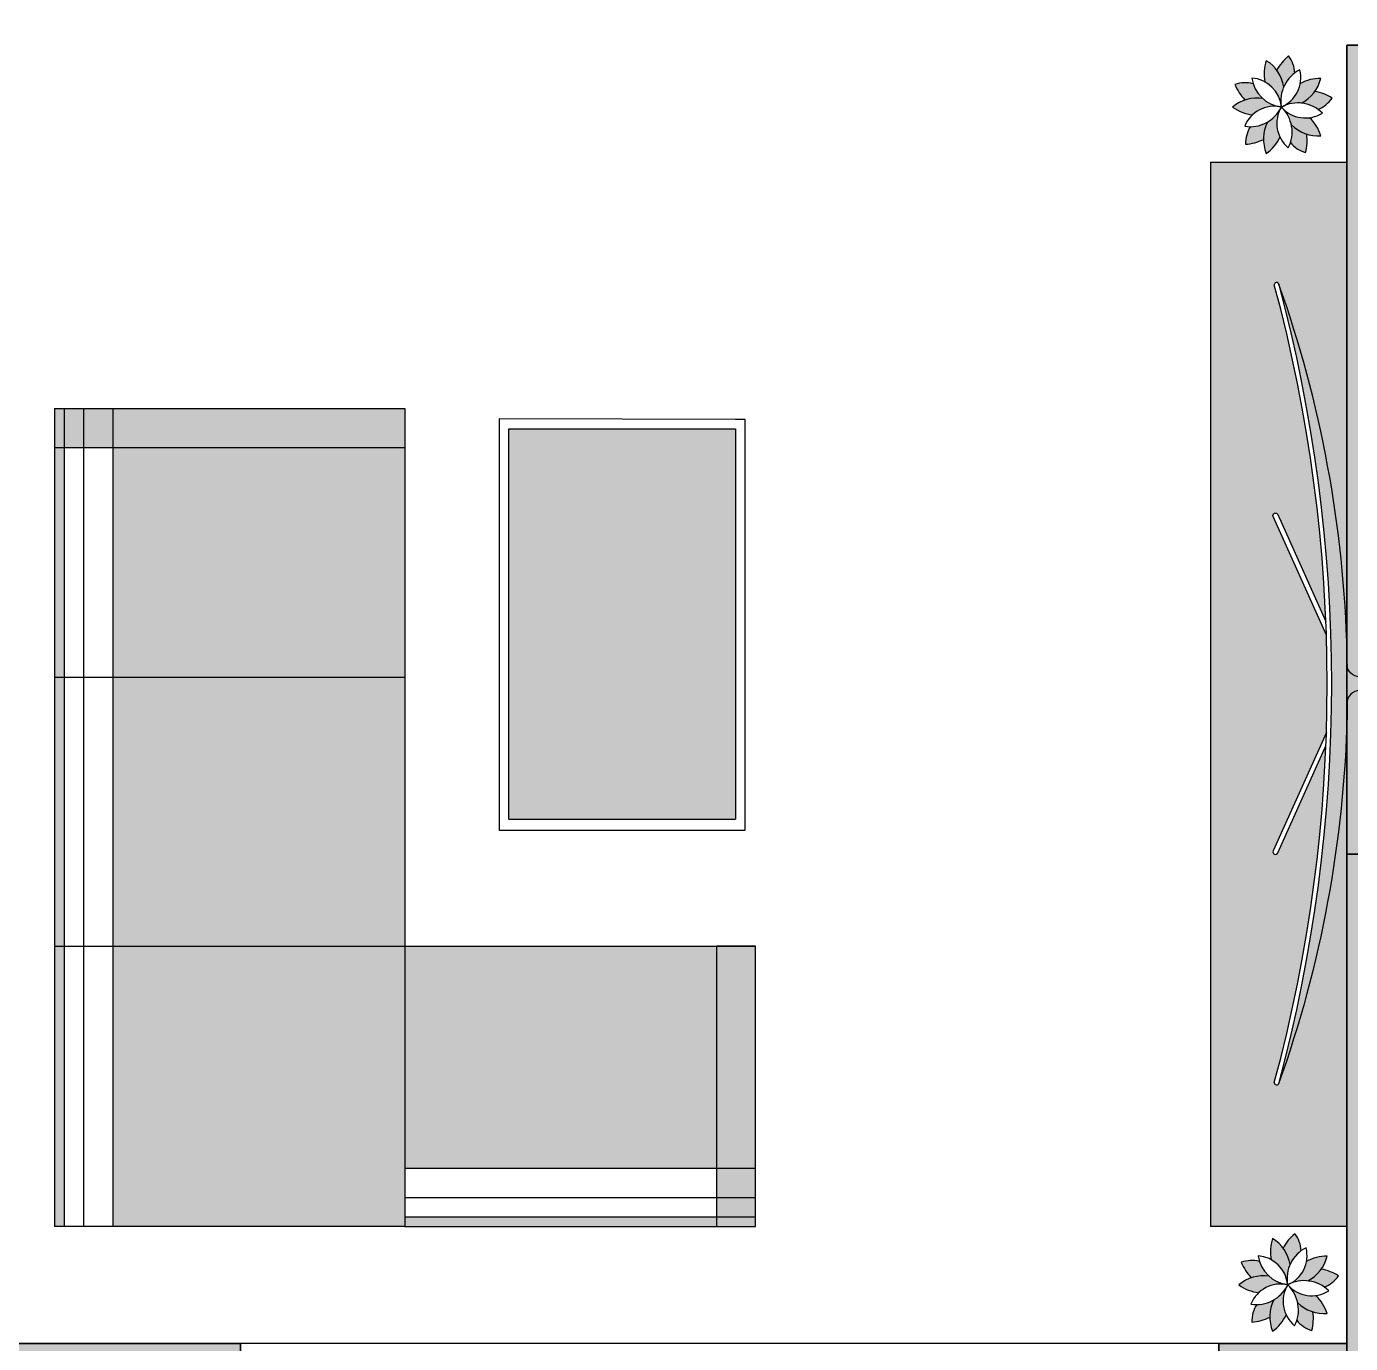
# Model space of a CAD drawing. Header units: millimetres. Extents: x 2258 to 5600, y 711 to 2563.
# Drawn here: x 2677.2 to 2813.2, y 2011.7 to 2146.9 of the extents above; entities that cross this region are included whole.
import ezdxf

# ---------------------------------------------------------------- set-up
doc = ezdxf.new("R2010")
doc.units = ezdxf.units.MM
doc.layers.add('cad-block.com', color=250, linetype='Continuous')
for name, color, linetype, lineweight in [('HAT', 8, 'Continuous', 18), ('PQI-A-IN-FURN', 39, 'Continuous', 13), ('PQI-A-WALL', 30, 'Continuous', 50), ('PQI-ST-COLM', 34, 'Continuous', 40), ('WAL', 7, 'Continuous', 30)]:
    doc.layers.add(name, color=color, linetype=linetype, lineweight=lineweight)

# ---------------------------------------------------------------- blocks, each defined once
blk = doc.blocks.new('Samsung Curved UHD TV_top_cad-block.com')
at = {"color": 0}
for points in [[(-9.4, 104), (-9.4, 18.2, -0.414214), (-27.4, 0.2), (-43.3, 0.2, 0.08003), (-575.5, -98.3)], [(10.6, 104), (10.6, 18.2, 0.414214), (28.6, 0.2), (44.4, 0.2, -0.08003), (576.7, -98.3)], [(-69.5, -29.6), (-240.1, -106.2, -0.969023), (-243.1, -99.6), (-88.9, -30.3)], [(70.7, -29.6), (241.3, -106.2, 0.969023), (244.3, -99.6), (90.1, -30.3)]]:
    blk.add_lwpolyline(points, format="xyb", dxfattribs=at)
for points in [[(0.6, 105.8), (-7.6, 105.8)], [(0.6, 105.8), (8.8, 105.8)]]:
    blk.add_lwpolyline(points, dxfattribs=at)
for centre, radius, start, end in [((-7.6, 104), 1.8, 90, 180), ((8.8, 104), 1.8, 0, 90), ((-1.5, 2066.6), 2066.6, 269.2806, 270.801), ((0.6, -2232.7), 2210.8, 74.8955, 105.1045), ((0.6, -2232.7), 2204.3, 74.8955, 105.1045), ((-573.7, -101.2), 3.43, 122.2401, 267.969), ((574.9, -101.2), 3.43, 272.031, 57.7599)]:
    blk.add_arc(centre, radius, start, end, dxfattribs=at)

msp = doc.modelspace()

# ---------------------------------------------------------------- hatches: boundary and pattern name
at = {"layer": 'HAT', "lineweight": 30, "true_color": 0x58ba48}
h = msp.add_hatch(color=85, dxfattribs=at)
h.dxf.hatch_style = 1
h.paths.add_polyline_path([(2810.103, 2141.546, 0.1332645), (2807.987, 2141.006, -0.2243524), (2806.346, 2138.745, -0.128333), (2808.116, 2139.015, 0.2192647)])
h.paths.add_polyline_path([(2807.441, 2142.108, 0.147434), (2806.789, 2143.856, 0.0925071), (2805.586, 2142.381, -0.1209921), (2806.301, 2140.692, -0.1304106)])
h.paths.add_polyline_path([(2804.507, 2143.364, 0.1332644), (2804.367, 2141.184, -0.2243528), (2806.009, 2138.925, -0.1283333), (2806.301, 2140.692, 0.2192647)])
h.paths.add_polyline_path([(2801.286, 2140.926, 0.0925071), (2802.316, 2139.326, -0.120992), (2804.144, 2139.484, -0.1304105), (2803.149, 2141.006, 0.147434)])
h.paths.add_polyline_path([(2801.048, 2138.604, 0.1332644), (2803.078, 2137.796, -0.2243524), (2805.734, 2138.661, -0.128333), (2804.144, 2139.484, 0.2192646)])
h.paths.add_polyline_path([(2802.372, 2134.787, 0.0925071), (2804.212, 2135.272, -0.120992), (2804.627, 2137.059, -0.1304106), (2802.872, 2136.584, 0.1474339)])
h.paths.add_polyline_path([(2804.507, 2133.843, 0.1332644), (2805.902, 2135.524, -0.224352), (2805.901, 2138.317, -0.1283327), (2804.627, 2137.059, 0.2192646)])
h.paths.add_polyline_path([(2806.992, 2134.953, 0.1474341), (2808.546, 2133.923, 0.0925071), (2808.653, 2135.823, -0.120992), (2807.082, 2136.769, -0.1304106)])
h.paths.add_polyline_path([(2808.936, 2137.508, -0.2243524), (2806.279, 2138.37, -0.128333), (2807.082, 2136.769, 0.2192646), (2810.103, 2135.662, 0.1332644)])
h.paths.add_polyline_path([(2811.276, 2139.528, 0.0925071), (2809.502, 2140.216, -0.1209921), (2808.116, 2139.015, -0.1304105), (2809.816, 2138.367, 0.1474341)])
at = {"layer": 'HAT', "lineweight": 30, "true_color": 0x6c3f19}
h = msp.add_hatch(color=36, dxfattribs=at)
h.dxf.hatch_style = 1
h.paths.add_polyline_path([(2798.784, 2132.945), (2798.784, 2023.663), (2812.783, 2023.663), (2812.783, 2061.887), (2812.784, 2132.945)])
h.paths.add_polyline_path([(2812.819, 2081.152, 0.3583715), (2814.079, 2080.116), (2820.202, 2078.945, -1), (2820.202, 2078.689), (2814.079, 2078.689, 0.3583715), (2812.819, 2077.653, -0.0826648), (2805.81, 2038.428, -1.2483485), (2805.361, 2038.588, 0.0555819), (2810.624, 2073.022), (2805.691, 2062.041, -1), (2805.209, 2062.24), (2810.674, 2074.406, 0.0159009), (2810.674, 2084.399), (2805.216, 2096.55, -1), (2805.685, 2096.779), (2810.624, 2085.783, 0.0555819), (2805.361, 2120.217, -1.2483485), (2805.81, 2120.377, -0.0826648)], flags=17)
at = {"layer": 'HAT', "lineweight": 30, "true_color": 0x939598}
h = msp.add_hatch(color=252, dxfattribs=at)
h.dxf.hatch_style = 1
h.paths.add_polyline_path([(2812.783, 2075.795), (2812.783, 2083.008, 0.079036), (2805.775, 2120.478, -0.1325807), (2805.775, 2038.327, 0.0790316)])
at = {"layer": 'HAT', "lineweight": 30, "true_color": 0x6c3f19}
h = msp.add_hatch(color=36, dxfattribs=at)
h.dxf.hatch_style = 1
h.paths.add_polyline_path([(2681.05, 2103.664), (2681.05, 2107.664), (2680.05, 2107.664), (2680.05, 2103.664)])
h.paths.add_polyline_path([(2683.05, 2103.664), (2683.05, 2107.664), (2681.05, 2107.664), (2681.05, 2103.664)])
h.paths.add_polyline_path([(2686.05, 2103.664), (2686.05, 2107.664), (2683.05, 2107.664), (2683.05, 2103.664)])
h.paths.add_polyline_path([(2716.05, 2103.664), (2716.05, 2107.664), (2686.05, 2107.664), (2686.05, 2103.664)])
h.paths.add_polyline_path([(2681.05, 2023.664), (2681.05, 2052.464), (2680.05, 2052.464), (2680.05, 2023.664)])
h = msp.add_hatch(color=36, dxfattribs=at)
h.dxf.hatch_style = 1
h.paths.add_polyline_path([(2750.001, 2065.485), (2750.001, 2105.583), (2726.71, 2105.583), (2726.71, 2065.485)])
h.paths.add_polyline_path([(2752.05, 2029.664), (2752.05, 2052.464), (2748.05, 2052.464), (2748.05, 2029.664)])
h.paths.add_polyline_path([(2752.05, 2026.664), (2752.05, 2029.664), (2748.05, 2029.664), (2748.05, 2026.664)])
h.paths.add_polyline_path([(2752.05, 2024.664), (2752.05, 2026.664), (2748.05, 2026.664), (2748.05, 2024.664)])
h.paths.add_polyline_path([(2752.05, 2023.664), (2752.05, 2024.664), (2748.05, 2024.664), (2748.05, 2023.664)])
h.paths.add_polyline_path([(2748.05, 2023.664), (2748.05, 2024.664), (2716.05, 2024.664), (2716.05, 2023.664)])
h.paths.add_polyline_path([(2681.05, 2080.064), (2681.05, 2103.664), (2680.05, 2103.664), (2680.05, 2080.064)])
h.paths.add_polyline_path([(2681.05, 2052.464), (2681.05, 2080.064), (2680.05, 2080.064), (2680.05, 2052.464)])
at = {"layer": 'HAT', "lineweight": 30, "true_color": 0x939598}
h = msp.add_hatch(color=252, dxfattribs=at)
h.dxf.hatch_style = 1
h.paths.add_polyline_path([(2716.05, 2080.064), (2716.05, 2103.664), (2686.05, 2103.664), (2686.05, 2080.064)])
h.paths.add_polyline_path([(2686.05, 2080.064), (2686.05, 2052.464), (2716.05, 2052.464), (2716.05, 2080.064)])
h.paths.add_polyline_path([(2686.05, 2052.464), (2686.05, 2023.664), (2716.05, 2023.664), (2716.05, 2052.464)])
h.paths.add_polyline_path([(2716.05, 2029.664), (2748.05, 2029.664), (2748.05, 2052.464), (2716.05, 2052.464)])
at = {"layer": 'HAT', "lineweight": 30, "true_color": 0x58ba48}
h = msp.add_hatch(color=85, dxfattribs=at)
h.dxf.hatch_style = 1
h.paths.add_polyline_path([(2810.752, 2020.629, 0.1332645), (2808.635, 2020.089, -0.2243524), (2806.994, 2017.829, -0.128333), (2808.764, 2018.098, 0.2192647)])
h.paths.add_polyline_path([(2808.089, 2021.192, 0.147434), (2807.437, 2022.939, 0.0925071), (2806.234, 2021.465, -0.1209921), (2806.949, 2019.775, -0.1304106)])
h.paths.add_polyline_path([(2805.155, 2022.447, 0.1332644), (2805.015, 2020.267, -0.2243528), (2806.658, 2018.008, -0.1283333), (2806.949, 2019.775, 0.2192647)])
h.paths.add_polyline_path([(2801.935, 2020.009, 0.0925071), (2802.965, 2018.409, -0.120992), (2804.792, 2018.567, -0.1304105), (2803.798, 2020.089, 0.147434)])
h.paths.add_polyline_path([(2801.697, 2017.687, 0.1332644), (2803.727, 2016.879, -0.2243524), (2806.383, 2017.744, -0.128333), (2804.792, 2018.567, 0.2192646)])
h.paths.add_polyline_path([(2803.021, 2013.87, 0.0925071), (2804.86, 2014.355, -0.120992), (2805.275, 2016.142, -0.1304106), (2803.52, 2015.667, 0.1474339)])
h.paths.add_polyline_path([(2805.155, 2012.926, 0.1332644), (2806.551, 2014.608, -0.224352), (2806.549, 2017.4, -0.1283327), (2805.275, 2016.142, 0.2192646)])
h.paths.add_polyline_path([(2807.64, 2014.036, 0.1474341), (2809.194, 2013.006, 0.0925071), (2809.301, 2014.906, -0.120992), (2807.73, 2015.852, -0.1304106)])
h.paths.add_polyline_path([(2809.584, 2016.591, -0.2243524), (2806.927, 2017.453, -0.128333), (2807.73, 2015.852, 0.2192646), (2810.752, 2014.745, 0.1332644)])
h.paths.add_polyline_path([(2811.924, 2018.611, 0.0925071), (2810.15, 2019.299, -0.1209921), (2808.764, 2018.098, -0.1304105), (2810.464, 2017.451, 0.1474341)])
at = {"layer": 'PQI-A-IN-FURN', "true_color": 0x000000}
h = msp.add_hatch(color=18, dxfattribs=at)
h.dxf.hatch_style = 1
h.paths.add_polyline_path([(3118.594, 2003.937), (3118.594, 2011.663), (3077.189, 2011.663), (3077.189, 2144.944), (3073.326, 2144.944), (3073.326, 2003.937)])
h.paths.add_polyline_path([(2820.509, 2003.939), (2820.509, 2061.886), (2816.647, 2061.886), (2812.783, 2061.886), (2812.783, 2011.663), (2812.784, 2011.663), (2812.784, 2003.939)])
h.paths.add_polyline_path([(2855.269, 2003.937), (2855.269, 2011.663), (2820.511, 2011.663), (2820.511, 2003.939), (2824.372, 2003.939)])
h.paths.add_polyline_path([(2812.783, 2003.937), (2812.783, 2011.663), (2799.618, 2011.663), (2799.618, 2003.937)])
h.paths.add_polyline_path([(2816.647, 2061.887), (2816.647, 2105.993), (2816.647, 2141.082), (2907.21, 2141.082), (2907.21, 2144.945), (2812.784, 2144.945), (2812.784, 2061.887)])
h.paths.add_polyline_path([(2674.05, 2003.939), (2674.05, 2011.664), (2674.053, 2056.091), (2670.191, 2056.091), (2666.327, 2056.091), (2666.327, 2011.664), (2666.328, 2011.664), (2666.328, 2003.939)])
h.paths.add_polyline_path([(2699.156, 2003.937), (2699.156, 2011.663), (2674.053, 2011.664), (2674.053, 2003.938)])
h.paths.add_polyline_path([(2666.327, 2003.938), (2666.327, 2011.664), (2637.306, 2011.66), (2637.306, 2003.934)])
h.paths.add_polyline_path([(2674.054, 2056.092), (2674.054, 2144.945), (2641.207, 2144.944), (2641.207, 2141.08), (2652.191, 2141.081), (2652.191, 2141.082), (2670.191, 2141.082), (2670.191, 2056.092)])
h.paths.add_polyline_path([(2556.206, 2052.233), (2556.206, 2141.08), (2606.438, 2141.08), (2606.438, 2144.944), (2581, 2144.944), (2581, 2146.875), (2577.137, 2146.875), (2577.137, 2144.944), (2552.343, 2144.944), (2552.343, 2067.08), (2552.343, 2057.056), (2552.343, 2056.09), (2529.16, 2056.09), (2529.162, 2050.297), (2536.884, 2050.3), (2536.883, 2052.227)])

# ---------------------------------------------------------------- linework, layer by layer
at = {"layer": 'HAT', "color": 18, "lineweight": 30, "true_color": 0x000000}
for p, q in [((2812.784, 2144.945), (2812.784, 2011.663)), ((2680.05, 2107.664), (2680.05, 2103.664)), ((2683.05, 2107.664), (2683.05, 2023.664)), ((2716.05, 2107.664), (2716.05, 2023.664)), ((2680.05, 2080.064), (2716.05, 2080.064)), ((2680.05, 2052.464), (2716.05, 2052.464)), ((2716.05, 2026.664), (2752.05, 2026.664)), ((2674.05, 2011.664), (2680.05, 2011.664)), ((2812.784, 2011.663), (2674.054, 2011.664))]:
    msp.add_line(p, q, dxfattribs=at)
at = {"layer": 'HAT', "color": 24, "lineweight": 30}
for p, q in [((2680.05, 2107.664), (2716.05, 2107.664)), ((2680.05, 2107.664), (2680.05, 2023.664)), ((2681.05, 2107.664), (2681.05, 2023.664)), ((2686.05, 2107.664), (2686.05, 2023.664)), ((2680.05, 2103.664), (2716.05, 2103.664)), ((2716.05, 2052.464), (2740.05, 2052.464)), ((2716.05, 2052.464), (2752.05, 2052.464)), ((2752.05, 2052.464), (2748.05, 2052.464)), ((2748.05, 2052.464), (2748.05, 2023.664)), ((2752.05, 2023.664), (2752.05, 2052.464)), ((2716.05, 2029.664), (2752.05, 2029.664)), ((2716.05, 2023.664), (2680.05, 2023.664)), ((2716.05, 2024.664), (2752.05, 2024.664)), ((2716.05, 2023.664), (2752.05, 2023.664))]:
    msp.add_line(p, q, dxfattribs=at)
at = {"layer": 'PQI-A-WALL', "color": 0, "lineweight": 35, "ltscale": 1000}
msp.add_lwpolyline([(2907.21, 2144.945), (2812.784, 2144.945), (2812.784, 2061.886), (2816.647, 2061.886), (2816.647, 2141.082), (2907.21, 2141.082)], close=True, dxfattribs=at)
at = {"layer": 'PQI-A-WALL', "color": 0, "lineweight": 35, "ltscale": 100}
for points in [[(2674.05, 2011.664), (2674.05, 2003.938), (2699.156, 2003.937), (2699.156, 2011.663)], [(2799.618, 2011.663), (2799.618, 2003.937), (2812.784, 2003.937), (2812.784, 2011.663)]]:
    msp.add_lwpolyline(points, close=True, dxfattribs=at)
at = {"layer": 'PQI-ST-COLM', "color": 0, "lineweight": 35}
msp.add_lwpolyline([(2824.372, 2003.939), (2812.783, 2003.939), (2812.783, 2061.887), (2820.509, 2061.887), (2820.509, 2003.939)], close=True, dxfattribs=at)
at = {"layer": 'WAL'}
for p, q in [((2812.784, 2144.945), (2812.783, 2011.663)), ((2812.784, 2144.945), (2812.784, 2011.663)), ((2812.784, 2144.945), (2812.784, 2079.445)), ((2812.784, 2079.445), (2812.783, 2011.663)), ((2812.783, 2011.663), (2812.784, 2023.663))]:
    msp.add_line(p, q, dxfattribs=at)
at = {"layer": 'WAL', "color": 24, "lineweight": 30}
for p, q in [((2798.784, 2132.945), (2798.784, 2023.663)), ((2798.784, 2132.945), (2812.784, 2132.945)), ((2725.71, 2106.583), (2725.71, 2105.583)), ((2751.001, 2106.531), (2750.001, 2106.531)), ((2726.71, 2105.583), (2750.001, 2105.583)), ((2726.71, 2065.485), (2726.71, 2105.583)), ((2750.001, 2105.583), (2750.001, 2065.485)), ((2725.71, 2064.376), (2726.71, 2064.376)), ((2726.71, 2065.485, -343198.982), (2750.001, 2065.485, -343198.982)), ((2812.784, 2023.663), (2798.784, 2023.663))]:
    msp.add_line(p, q, dxfattribs=at)
at = {"layer": 'WAL', "color": 24, "linetype": 'Continuous', "lineweight": 30}
for p, q in [((2751.001, 2106.531), (2725.71, 2106.583)), ((2725.71, 2106.583), (2725.71, 2064.376)), ((2751.001, 2064.376), (2751.001, 2106.531)), ((2725.71, 2064.376), (2751.001, 2064.376))]:
    msp.add_line(p, q, dxfattribs=at)
at = {"layer": 'WAL', "color": 116, "lineweight": 30, "true_color": 0x136734}
for centre, radius, start, end in [((2808.454, 2142.015), 4.171, 161.1301, 191.49315), ((2802.504, 2140.082), 3.846, 9.1324, 58.6013), ((2810.137, 2139.895), 5.186, 130.21051, 151.35141), ((2804.217, 2141.9), 3.231, 3.50863, 37.24757), ((2809.54, 2139.251), 3.546, 116.77608, 190.51587), ((2804.774, 2141.612), 3.269, 293.04468, 14.24727), ((2802.351, 2137.875), 3.231, 75.50863, 109.24757), ((2806.087, 2142.886), 5.186, 202.21052, 223.35141), ((2806.516, 2142.119), 3.546, 188.77608, 262.51587), ((2802.798, 2138.316), 3.269, 5.04468, 86.24727), ((2810.04, 2137.375), 4.171, 89.1301, 119.49315), ((2806.362, 2142.437), 3.846, 297.1324, 346.6013), ((2803.551, 2135.684), 3.846, 81.1324, 130.6013), ((2807.747, 2135.488), 3.546, 44.77608, 118.51587), ((2808.544, 2135.12), 5.186, 58.21052, 79.35141), ((2808.621, 2141.369), 3.231, 291.50863, 325.24757), ((2803.551, 2141.941), 4.171, 233.1301, 263.49315), ((2805.321, 2135.418), 3.269, 77.04468, 158.24727), ((2802.853, 2140.129), 3.546, 260.77608, 334.51587), ((2808.857, 2136.922), 3.269, 149.04468, 230.24727), ((2808.519, 2140.75), 3.269, 221.04468, 302.24727), ((2803.614, 2136.031), 3.546, 332.77608, 46.51587), ((2805.603, 2134.857), 3.231, 147.50863, 181.24757), ((2808.057, 2135.321), 3.846, 153.1324, 202.6013), ((2809.795, 2139.495), 3.846, 225.1324, 274.6013), ((2806.117, 2134.433), 4.171, 17.1301, 47.49315), ((2801.992, 2139.959), 5.186, 274.21051, 295.35141), ((2802.107, 2137.255), 4.171, 305.1301, 335.49315), ((2809.478, 2137.017), 3.231, 219.50863, 253.24757), ((2803.51, 2135.159), 5.186, 346.21052, 7.35141), ((2809.102, 2021.098), 4.171, 161.1301, 191.49315), ((2803.152, 2019.165), 3.846, 9.1324, 58.6013), ((2810.785, 2018.978), 5.186, 130.21051, 151.35141), ((2804.865, 2020.983), 3.231, 3.50863, 37.24757), ((2807.164, 2021.202), 3.546, 188.77608, 262.51587), ((2803.446, 2017.399), 3.269, 5.04468, 86.24727), ((2810.188, 2018.334), 3.546, 116.77608, 190.51587), ((2805.423, 2020.695), 3.269, 293.04468, 14.24727), ((2803, 2016.958), 3.231, 75.50863, 109.24757), ((2806.736, 2021.969), 5.186, 202.21052, 223.35141), ((2810.688, 2016.458), 4.171, 89.1301, 119.49315), ((2807.011, 2021.52), 3.846, 297.1324, 346.6013), ((2809.192, 2014.203), 5.186, 58.21052, 79.35141), ((2804.199, 2014.767), 3.846, 81.1324, 130.6013), ((2808.395, 2014.571), 3.546, 44.77608, 118.51587), ((2809.269, 2020.453), 3.231, 291.50863, 325.24757), ((2804.199, 2021.024), 4.171, 233.1301, 263.49315), ((2805.969, 2014.501), 3.269, 77.04468, 158.24727), ((2803.502, 2019.212), 3.546, 260.77608, 334.51587), ((2809.505, 2016.005), 3.269, 149.04468, 230.24727), ((2809.168, 2019.833), 3.269, 221.04468, 302.24727), ((2804.262, 2015.114), 3.546, 332.77608, 46.51587), ((2806.765, 2013.516), 4.171, 17.1301, 47.49315), ((2806.251, 2013.94), 3.231, 147.50863, 181.24757), ((2808.706, 2014.404), 3.846, 153.1324, 202.6013), ((2810.443, 2018.578), 3.846, 225.1324, 274.6013), ((2802.64, 2019.042), 5.186, 274.21051, 295.35141), ((2802.755, 2016.338), 4.171, 305.1301, 335.49315), ((2810.126, 2016.1), 3.231, 219.50863, 253.24757), ((2804.158, 2014.242), 5.186, 346.21052, 7.35141)]:
    msp.add_arc(centre, radius, start, end, dxfattribs=at)

# ---------------------------------------------------------------- block references
at = {"layer": 'cad-block.com', "xscale": 0.07129976664212917, "yscale": 0.07129976664212917, "zscale": 0.07129976664212917, "rotation": 270}
msp.add_blockref('Samsung Curved UHD TV_top_cad-block.com', (2812.784, 2079.445), dxfattribs=at)

doc.saveas('drawing.dxf')
